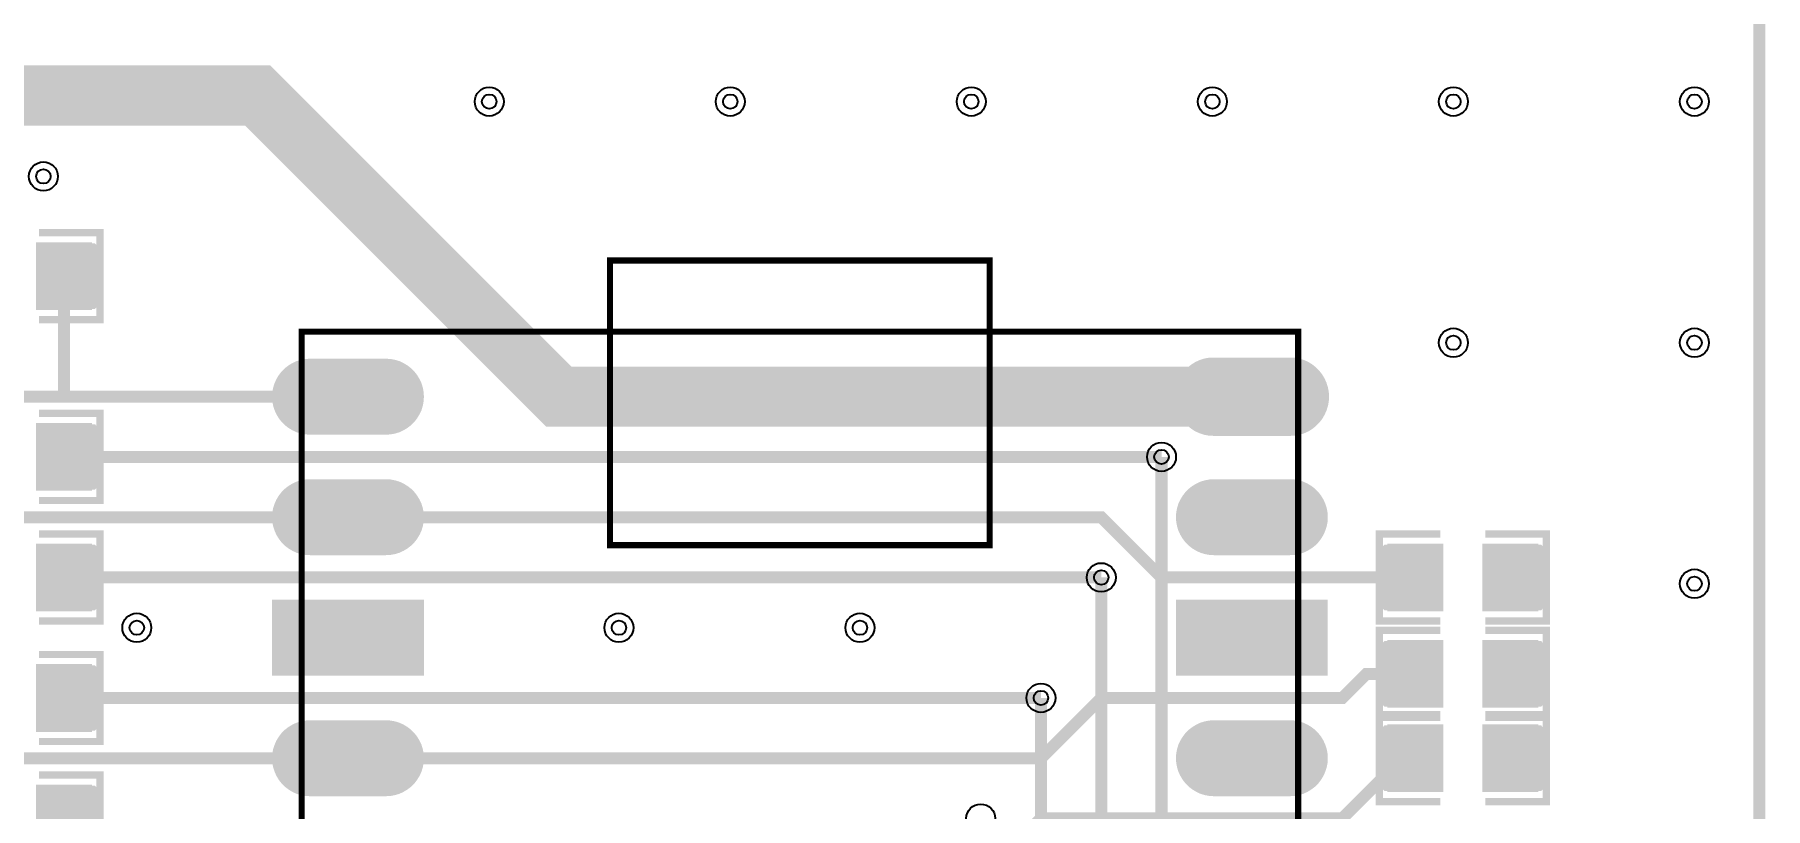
# Model space of a CAD drawing. Extents: x -5 to 6501, y -5 to 3943.
# Drawn here: x 5065 to 6501, y 2308 to 2950 of the extents above; entities that cross this region are included whole.
import ezdxf

# ---------------------------------------------------------------- set-up
doc = ezdxf.new("R2010")
doc.units = 9
for name, color, linetype, true_color in [('BoardOutLine', 7, 'Continuous', 0xff00ff), ('BottomLayer', 7, 'Continuous', 0x0000ff), ('Hole', 7, 'Continuous', 0x222222), ('Multi-Layer', 7, 'Continuous', 0xc0c0c0), ('TopLayer', 7, 'Continuous', 0xff0000), ('TopPasteMaskLayer', 7, 'Continuous', 0x808080), ('TopSilkLayer', 7, 'Continuous', 0xffcc00), ('TopSolderMaskLayer', 7, 'Continuous', 0x800080)]:
    doc.layers.add(name, color=color, linetype=linetype, true_color=true_color)

msp = doc.modelspace()

# ---------------------------------------------------------------- hatches: boundary and pattern name
at = {"layer": 'TopLayer'}
for points in [[(5067.1, 2722.9), (5067.1, 2777.1), (5111.7, 2777.1), (5111.7, 2722.9)], [(5293.5, 2618.5), (5289.7, 2618.7), (5286, 2619.4), (5282.3, 2620.5), (5278.9, 2622.1), (5275.6, 2624.1), (5272.6, 2626.4), (5269.9, 2629.1), (5267.6, 2632.1), (5265.6, 2635.4), (5264.1, 2638.8), (5262.9, 2642.5), (5262.2, 2646.2), (5262, 2650), (5262, 2650), (5262.2, 2653.8), (5262.9, 2657.5), (5264.1, 2661.2), (5265.6, 2664.6), (5267.6, 2667.9), (5269.9, 2670.9), (5272.6, 2673.6), (5275.6, 2675.9), (5278.9, 2677.9), (5282.3, 2679.5), (5286, 2680.6), (5289.7, 2681.3), (5293.5, 2681.5), (5356.5, 2681.5), (5360.3, 2681.3), (5364, 2680.6), (5367.7, 2679.5), (5371.1, 2677.9), (5374.4, 2675.9), (5377.4, 2673.6), (5380.1, 2670.9), (5382.4, 2667.9), (5384.4, 2664.6), (5386, 2661.2), (5387.1, 2657.5), (5387.8, 2653.8), (5388, 2650), (5388, 2650), (5387.8, 2646.2), (5387.1, 2642.5), (5386, 2638.8), (5384.4, 2635.4), (5382.4, 2632.1), (5380.1, 2629.1), (5377.4, 2626.4), (5374.4, 2624.1), (5371.1, 2622.1), (5367.7, 2620.5), (5364, 2619.4), (5360.3, 2618.7), (5356.5, 2618.5)], [(6043.5, 2618.5), (6039.7, 2618.7), (6036, 2619.4), (6032.3, 2620.5), (6028.9, 2622.1), (6025.6, 2624.1), (6022.6, 2626.4), (6019.9, 2629.1), (6017.6, 2632.1), (6015.6, 2635.4), (6014, 2638.8), (6012.9, 2642.5), (6012.2, 2646.2), (6012, 2650), (6012, 2650), (6012.2, 2653.8), (6012.9, 2657.5), (6014, 2661.2), (6015.6, 2664.6), (6017.6, 2667.9), (6019.9, 2670.9), (6022.6, 2673.6), (6025.6, 2675.9), (6028.9, 2677.9), (6032.3, 2679.5), (6036, 2680.6), (6039.7, 2681.3), (6043.5, 2681.5), (6106.5, 2681.5), (6110.3, 2681.3), (6114, 2680.6), (6117.7, 2679.5), (6121.1, 2677.9), (6124.4, 2675.9), (6127.4, 2673.6), (6130.1, 2670.9), (6132.4, 2667.9), (6134.4, 2664.6), (6135.9, 2661.2), (6137.1, 2657.5), (6137.8, 2653.8), (6138, 2650), (6138, 2650), (6137.8, 2646.2), (6137.1, 2642.5), (6135.9, 2638.8), (6134.4, 2635.4), (6132.4, 2632.1), (6130.1, 2629.1), (6127.4, 2626.4), (6124.4, 2624.1), (6121.1, 2622.1), (6117.7, 2620.5), (6114, 2619.4), (6110.3, 2618.7), (6106.5, 2618.5)], [(5067.1, 2627.1), (5067.1, 2572.9), (5111.7, 2572.9), (5111.7, 2627.1)], [(5293.5, 2518.5), (5289.7, 2518.7), (5286, 2519.4), (5282.3, 2520.5), (5278.9, 2522.1), (5275.6, 2524.1), (5272.6, 2526.4), (5269.9, 2529.1), (5267.6, 2532.1), (5265.6, 2535.4), (5264.1, 2538.8), (5262.9, 2542.5), (5262.2, 2546.2), (5262, 2550), (5262, 2550), (5262.2, 2553.8), (5262.9, 2557.5), (5264.1, 2561.2), (5265.6, 2564.6), (5267.6, 2567.9), (5269.9, 2570.9), (5272.6, 2573.6), (5275.6, 2575.9), (5278.9, 2577.9), (5282.3, 2579.5), (5286, 2580.6), (5289.7, 2581.3), (5293.5, 2581.5), (5356.5, 2581.5), (5360.3, 2581.3), (5364, 2580.6), (5367.7, 2579.5), (5371.1, 2577.9), (5374.4, 2575.9), (5377.4, 2573.6), (5380.1, 2570.9), (5382.4, 2567.9), (5384.4, 2564.6), (5386, 2561.2), (5387.1, 2557.5), (5387.8, 2553.8), (5388, 2550), (5388, 2550), (5387.8, 2546.2), (5387.1, 2542.5), (5386, 2538.8), (5384.4, 2535.4), (5382.4, 2532.1), (5380.1, 2529.1), (5377.4, 2526.4), (5374.4, 2524.1), (5371.1, 2522.1), (5367.7, 2520.5), (5364, 2519.4), (5360.3, 2518.7), (5356.5, 2518.5)], [(6043.5, 2518.5), (6039.7, 2518.7), (6036, 2519.4), (6032.3, 2520.5), (6028.9, 2522.1), (6025.6, 2524.1), (6022.6, 2526.4), (6019.9, 2529.1), (6017.6, 2532.1), (6015.6, 2535.4), (6014, 2538.8), (6012.9, 2542.5), (6012.2, 2546.2), (6012, 2550), (6012, 2550), (6012.2, 2553.8), (6012.9, 2557.5), (6014, 2561.2), (6015.6, 2564.6), (6017.6, 2567.9), (6019.9, 2570.9), (6022.6, 2573.6), (6025.6, 2575.9), (6028.9, 2577.9), (6032.3, 2579.5), (6036, 2580.6), (6039.7, 2581.3), (6043.5, 2581.5), (6106.5, 2581.5), (6110.3, 2581.3), (6114, 2580.6), (6117.7, 2579.5), (6121.1, 2577.9), (6124.4, 2575.9), (6127.4, 2573.6), (6130.1, 2570.9), (6132.4, 2567.9), (6134.4, 2564.6), (6135.9, 2561.2), (6137.1, 2557.5), (6137.8, 2553.8), (6138, 2550), (6138, 2550), (6137.8, 2546.2), (6137.1, 2542.5), (6135.9, 2538.8), (6134.4, 2535.4), (6132.4, 2532.1), (6130.1, 2529.1), (6127.4, 2526.4), (6124.4, 2524.1), (6121.1, 2522.1), (6117.7, 2520.5), (6114, 2519.4), (6110.3, 2518.7), (6106.5, 2518.5)], [(5067.1, 2527.1), (5067.1, 2472.9), (5111.7, 2472.9), (5111.7, 2527.1)], [(6232.9, 2527.1), (6232.9, 2472.9), (6188.3, 2472.9), (6188.3, 2527.1)], [(6267.1, 2527.1), (6267.1, 2472.9), (6311.7, 2472.9), (6311.7, 2527.1)], [(5262, 2418.5), (5262, 2481.5), (5388, 2481.5), (5388, 2418.5)], [(6012, 2418.5), (6012, 2481.5), (6138, 2481.5), (6138, 2418.5)], [(6232.9, 2447.1), (6232.9, 2392.9), (6188.3, 2392.9), (6188.3, 2447.1)], [(6267.1, 2447.1), (6267.1, 2392.9), (6311.7, 2392.9), (6311.7, 2447.1)], [(5067.1, 2427.1), (5067.1, 2372.9), (5111.7, 2372.9), (5111.7, 2427.1)], [(5293.5, 2318.5), (5289.7, 2318.7), (5286, 2319.4), (5282.3, 2320.5), (5278.9, 2322.1), (5275.6, 2324.1), (5272.6, 2326.4), (5269.9, 2329.1), (5267.6, 2332.1), (5265.6, 2335.4), (5264.1, 2338.8), (5262.9, 2342.5), (5262.2, 2346.2), (5262, 2350), (5262, 2350), (5262.2, 2353.8), (5262.9, 2357.5), (5264.1, 2361.2), (5265.6, 2364.6), (5267.6, 2367.9), (5269.9, 2370.9), (5272.6, 2373.6), (5275.6, 2375.9), (5278.9, 2377.9), (5282.3, 2379.5), (5286, 2380.6), (5289.7, 2381.3), (5293.5, 2381.5), (5356.5, 2381.5), (5360.3, 2381.3), (5364, 2380.6), (5367.7, 2379.5), (5371.1, 2377.9), (5374.4, 2375.9), (5377.4, 2373.6), (5380.1, 2370.9), (5382.4, 2367.9), (5384.4, 2364.6), (5386, 2361.2), (5387.1, 2357.5), (5387.8, 2353.8), (5388, 2350), (5388, 2350), (5387.8, 2346.2), (5387.1, 2342.5), (5386, 2338.8), (5384.4, 2335.4), (5382.4, 2332.1), (5380.1, 2329.1), (5377.4, 2326.4), (5374.4, 2324.1), (5371.1, 2322.1), (5367.7, 2320.5), (5364, 2319.4), (5360.3, 2318.7), (5356.5, 2318.5)], [(6043.5, 2318.5), (6039.7, 2318.7), (6036, 2319.4), (6032.3, 2320.5), (6028.9, 2322.1), (6025.6, 2324.1), (6022.6, 2326.4), (6019.9, 2329.1), (6017.6, 2332.1), (6015.6, 2335.4), (6014, 2338.8), (6012.9, 2342.5), (6012.2, 2346.2), (6012, 2350), (6012, 2350), (6012.2, 2353.8), (6012.9, 2357.5), (6014, 2361.2), (6015.6, 2364.6), (6017.6, 2367.9), (6019.9, 2370.9), (6022.6, 2373.6), (6025.6, 2375.9), (6028.9, 2377.9), (6032.3, 2379.5), (6036, 2380.6), (6039.7, 2381.3), (6043.5, 2381.5), (6106.5, 2381.5), (6110.3, 2381.3), (6114, 2380.6), (6117.7, 2379.5), (6121.1, 2377.9), (6124.4, 2375.9), (6127.4, 2373.6), (6130.1, 2370.9), (6132.4, 2367.9), (6134.4, 2364.6), (6135.9, 2361.2), (6137.1, 2357.5), (6137.8, 2353.8), (6138, 2350), (6138, 2350), (6137.8, 2346.2), (6137.1, 2342.5), (6135.9, 2338.8), (6134.4, 2335.4), (6132.4, 2332.1), (6130.1, 2329.1), (6127.4, 2326.4), (6124.4, 2324.1), (6121.1, 2322.1), (6117.7, 2320.5), (6114, 2319.4), (6110.3, 2318.7), (6106.5, 2318.5)], [(6232.9, 2377.1), (6232.9, 2322.9), (6188.3, 2322.9), (6188.3, 2377.1)], [(6267.1, 2377.1), (6267.1, 2322.9), (6311.7, 2322.9), (6311.7, 2377.1)], [(5067.1, 2327.1), (5067.1, 2272.9), (5111.7, 2272.9), (5111.7, 2327.1)]]:
    msp.add_hatch(color=256, dxfattribs=at).paths.add_polyline_path(points)
at = {"layer": 'TopPasteMaskLayer'}
for points in [[(5067.7, 2724.8), (5067.7, 2741.3), (5085.2, 2741.3), (5085.2, 2759.1), (5067.9, 2759.1), (5067.7, 2775.2), (5069.7, 2777.2), (5115, 2777.2), (5116.9, 2775.2), (5116.9, 2724.8), (5115, 2722.8), (5069.7, 2722.8)], [(6043.5, 2618.5), (6039.7, 2618.7), (6036, 2619.4), (6032.3, 2620.5), (6028.9, 2622.1), (6025.6, 2624.1), (6022.6, 2626.4), (6019.9, 2629.1), (6017.6, 2632.1), (6015.6, 2635.4), (6014, 2638.8), (6012.9, 2642.5), (6012.2, 2646.2), (6012, 2650), (6012, 2650), (6012.2, 2653.8), (6012.9, 2657.5), (6014, 2661.2), (6015.6, 2664.6), (6017.6, 2667.9), (6019.9, 2670.9), (6022.6, 2673.6), (6025.6, 2675.9), (6028.9, 2677.9), (6032.3, 2679.5), (6036, 2680.6), (6039.7, 2681.3), (6043.5, 2681.5), (6106.5, 2681.5), (6110.3, 2681.3), (6114, 2680.6), (6117.7, 2679.5), (6121.1, 2677.9), (6124.4, 2675.9), (6127.4, 2673.6), (6130.1, 2670.9), (6132.4, 2667.9), (6134.4, 2664.6), (6135.9, 2661.2), (6137.1, 2657.5), (6137.8, 2653.8), (6138, 2650), (6138, 2650), (6137.8, 2646.2), (6137.1, 2642.5), (6135.9, 2638.8), (6134.4, 2635.4), (6132.4, 2632.1), (6130.1, 2629.1), (6127.4, 2626.4), (6124.4, 2624.1), (6121.1, 2622.1), (6117.7, 2620.5), (6114, 2619.4), (6110.3, 2618.7), (6106.5, 2618.5)], [(5116.9, 2625.2), (5116.9, 2574.8), (5115, 2572.8), (5069.7, 2572.8), (5067.7, 2574.8), (5067.5, 2590.9), (5085.2, 2590.9), (5085.2, 2608.7), (5067.9, 2608.7), (5067.7, 2625.2), (5069.7, 2627.2), (5115, 2627.2)], [(5116.9, 2525.2), (5116.9, 2474.8), (5115, 2472.8), (5069.7, 2472.8), (5067.7, 2474.8), (5067.5, 2490.9), (5085.2, 2490.9), (5085.2, 2508.7), (5067.9, 2508.7), (5067.7, 2525.2), (5069.7, 2527.2), (5115, 2527.2)], [(6232.3, 2525.2), (6232.3, 2508.7), (6214.8, 2508.7), (6214.8, 2490.9), (6232.1, 2490.9), (6232.3, 2474.8), (6230.3, 2472.8), (6185, 2472.8), (6183.1, 2474.8), (6183.1, 2525.2), (6185, 2527.2), (6230.3, 2527.2)], [(6316.9, 2525.2), (6316.9, 2474.8), (6315, 2472.8), (6269.7, 2472.8), (6267.7, 2474.8), (6267.5, 2490.9), (6285.2, 2490.9), (6285.2, 2508.7), (6267.9, 2508.7), (6267.7, 2525.2), (6269.7, 2527.2), (6315, 2527.2)], [(6232.3, 2445.2), (6232.3, 2428.7), (6214.8, 2428.7), (6214.8, 2410.9), (6232.1, 2410.9), (6232.3, 2394.8), (6230.3, 2392.8), (6185, 2392.8), (6183.1, 2394.8), (6183.1, 2445.2), (6185, 2447.2), (6230.3, 2447.2)], [(6316.9, 2445.2), (6316.9, 2394.8), (6315, 2392.8), (6269.7, 2392.8), (6267.7, 2394.8), (6267.5, 2410.9), (6285.2, 2410.9), (6285.2, 2428.7), (6267.9, 2428.7), (6267.7, 2445.2), (6269.7, 2447.2), (6315, 2447.2)], [(5116.9, 2425.2), (5116.9, 2374.8), (5115, 2372.8), (5069.7, 2372.8), (5067.7, 2374.8), (5067.5, 2390.9), (5085.2, 2390.9), (5085.2, 2408.7), (5067.9, 2408.7), (5067.7, 2425.2), (5069.7, 2427.2), (5115, 2427.2)], [(6232.3, 2375.2), (6232.3, 2358.7), (6214.8, 2358.7), (6214.8, 2340.9), (6232.1, 2340.9), (6232.3, 2324.8), (6230.3, 2322.8), (6185, 2322.8), (6183.1, 2324.8), (6183.1, 2375.2), (6185, 2377.2), (6230.3, 2377.2)], [(6316.9, 2375.2), (6316.9, 2324.8), (6315, 2322.8), (6269.7, 2322.8), (6267.7, 2324.8), (6267.5, 2340.9), (6285.2, 2340.9), (6285.2, 2358.7), (6267.9, 2358.7), (6267.7, 2375.2), (6269.7, 2377.2), (6315, 2377.2)], [(5116.9, 2325.2), (5116.9, 2274.8), (5115, 2272.8), (5069.7, 2272.8), (5067.7, 2274.8), (5067.5, 2290.9), (5085.2, 2290.9), (5085.2, 2308.7), (5067.9, 2308.7), (5067.7, 2325.2), (5069.7, 2327.2), (5115, 2327.2)]]:
    msp.add_hatch(color=256, dxfattribs=at).paths.add_polyline_path(points)
at = {"layer": 'TopSolderMaskLayer'}
for points in [[(5066.1, 2721.9), (5066.1, 2778.1), (5112.7, 2778.1), (5112.7, 2721.9)], [(6043, 2617.5), (6039.1, 2617.7), (6035.4, 2618.4), (6031.7, 2619.6), (6028.1, 2621.2), (6024.8, 2623.3), (6021.8, 2625.7), (6019.1, 2628.4), (6016.7, 2631.5), (6014.7, 2634.9), (6013.1, 2638.5), (6011.9, 2642.2), (6011.2, 2646.1), (6011, 2650), (6011, 2650), (6011.2, 2653.9), (6011.9, 2657.8), (6013.1, 2661.5), (6014.7, 2665.1), (6016.7, 2668.5), (6019.1, 2671.5), (6021.8, 2674.3), (6024.8, 2676.7), (6028.1, 2678.8), (6031.7, 2680.4), (6035.4, 2681.6), (6039.1, 2682.3), (6043, 2682.5), (6107, 2682.5), (6110.9, 2682.3), (6114.6, 2681.6), (6118.3, 2680.4), (6121.9, 2678.8), (6125.2, 2676.7), (6128.2, 2674.3), (6130.9, 2671.5), (6133.3, 2668.5), (6135.3, 2665.1), (6136.9, 2661.5), (6138.1, 2657.8), (6138.8, 2653.9), (6139, 2650), (6139, 2650), (6138.8, 2646.1), (6138.1, 2642.2), (6136.9, 2638.5), (6135.3, 2634.9), (6133.3, 2631.5), (6130.9, 2628.4), (6128.2, 2625.7), (6125.2, 2623.3), (6121.9, 2621.2), (6118.3, 2619.6), (6114.6, 2618.4), (6110.9, 2617.7), (6107, 2617.5)], [(5066.1, 2628.1), (5066.1, 2571.9), (5112.7, 2571.9), (5112.7, 2628.1)], [(5066.1, 2528.1), (5066.1, 2471.9), (5112.7, 2471.9), (5112.7, 2528.1)], [(6233.9, 2528.1), (6233.9, 2471.9), (6187.3, 2471.9), (6187.3, 2528.1)], [(6266.1, 2528.1), (6266.1, 2471.9), (6312.7, 2471.9), (6312.7, 2528.1)], [(6233.9, 2448.1), (6233.9, 2391.9), (6187.3, 2391.9), (6187.3, 2448.1)], [(6266.1, 2448.1), (6266.1, 2391.9), (6312.7, 2391.9), (6312.7, 2448.1)], [(5066.1, 2428.1), (5066.1, 2371.9), (5112.7, 2371.9), (5112.7, 2428.1)], [(6233.9, 2378.1), (6233.9, 2321.9), (6187.3, 2321.9), (6187.3, 2378.1)], [(6266.1, 2378.1), (6266.1, 2321.9), (6312.7, 2321.9), (6312.7, 2378.1)], [(5066.1, 2328.1), (5066.1, 2271.9), (5112.7, 2271.9), (5112.7, 2328.1)]]:
    msp.add_hatch(color=256, dxfattribs=at).paths.add_polyline_path(points)

# ---------------------------------------------------------------- linework, layer by layer
at = {"layer": 'BoardOutLine', "const_width": 10}
msp.add_lwpolyline([(6496, 3740.1), (6496, 196.8)], dxfattribs=at)
at = {"layer": 'BottomLayer', "const_width": 10}
for points in [[(6000, 2600), (6000, 2050)], [(5950, 2500), (5950, 1850)], [(5900, 2400), (5900, 1750)]]:
    msp.add_lwpolyline(points, dxfattribs=at)
at = {"layer": 'Hole'}
for centre in [(5442.2, 2894.8), (5642.2, 2894.8), (5842.2, 2894.8), (6042.2, 2894.8), (6242.2, 2894.8), (6442.2, 2894.8), (5072.3, 2832.8), (6242.2, 2694.8), (6442.2, 2694.8), (6000, 2600), (5950, 2500), (6442.2, 2494.8), (5149.8, 2458.3), (5549.8, 2458.3), (5749.8, 2458.3), (5900, 2400)]:
    msp.add_circle(centre, 6, dxfattribs=at)
at = {"layer": 'Multi-Layer'}
for centre in [(5442.2, 2894.8), (5642.2, 2894.8), (5842.2, 2894.8), (6042.2, 2894.8), (6242.2, 2894.8), (6442.2, 2894.8), (5072.3, 2832.8), (6242.2, 2694.8), (6442.2, 2694.8), (6000, 2600), (5950, 2500), (6442.2, 2494.8), (5149.8, 2458.3), (5549.8, 2458.3), (5749.8, 2458.3), (5900, 2400), (5850, 2300)]:
    msp.add_circle(centre, 12, dxfattribs=at)
at = {"layer": 'TopLayer'}
for points, const_width in [([(6075, 2650), (5500, 2650), (5250, 2900), (4600, 2900)], 50), ([(5089.4, 2750), (5089.4, 2650)], 10), ([(4789.4, 2650), (5325, 2650)], 10), ([(5089.4, 2600), (6000, 2600)], 10), ([(4789.4, 2550), (5325, 2550)], 10), ([(5325, 2550), (5950, 2550), (6000, 2500), (6210.6, 2500)], 10), ([(5089.4, 2500), (5950, 2500)], 10), ([(5325, 2350), (5900, 2350), (5950, 2400), (6150, 2400), (6170, 2420), (6210.6, 2420)], 10), ([(5089.4, 2400), (5900, 2400)], 10), ([(5325, 2350), (4789.4, 2350)], 10), ([(5325, 2250), (5850, 2250), (5900, 2300), (6150, 2300), (6200, 2350), (6210.6, 2350)], 10)]:
    msp.add_lwpolyline(points, dxfattribs=dict(at, const_width=const_width))
at = {"layer": 'TopSilkLayer', "const_width": 6}
for points in [[(5068.7, 2713.9), (5119.3, 2713.9), (5119.3, 2786.1), (5068.7, 2786.1)], [(5068.7, 2636.1), (5119.3, 2636.1), (5119.3, 2563.9), (5068.7, 2563.9)], [(5068.7, 2536.1), (5119.3, 2536.1), (5119.3, 2463.9), (5068.7, 2463.9)], [(6231.3, 2536.1), (6180.7, 2536.1), (6180.7, 2463.9), (6231.3, 2463.9)], [(6268.7, 2536.1), (6319.3, 2536.1), (6319.3, 2463.9), (6268.7, 2463.9)], [(6231.3, 2456.1), (6180.7, 2456.1), (6180.7, 2383.9), (6231.3, 2383.9)], [(6268.7, 2456.1), (6319.3, 2456.1), (6319.3, 2383.9), (6268.7, 2383.9)], [(5068.7, 2436.1), (5119.3, 2436.1), (5119.3, 2363.9), (5068.7, 2363.9)], [(6231.3, 2386.1), (6180.7, 2386.1), (6180.7, 2313.9), (6231.3, 2313.9)], [(6268.7, 2386.1), (6319.3, 2386.1), (6319.3, 2313.9), (6268.7, 2313.9)], [(5068.7, 2336.1), (5119.3, 2336.1), (5119.3, 2263.9), (5068.7, 2263.9)]]:
    msp.add_lwpolyline(points, dxfattribs=at)
at = {"layer": 'TopSilkLayer', "const_width": 5}
for points in [[(5857.5, 2703.9), (5857.5, 2526.8), (5542.5, 2526.8), (5542.5, 2703.9), (5542.5, 2763), (5857.5, 2763), (5857.5, 2703.9)], [(5286.6, 2703.9), (5542.5, 2703.9), (5857.5, 2703.9), (6113.4, 2703.9), (6113.4, 696.1), (5286.6, 696.1), (5286.6, 2703.9)]]:
    msp.add_lwpolyline(points, close=True, dxfattribs=at)

doc.saveas('drawing.dxf')
